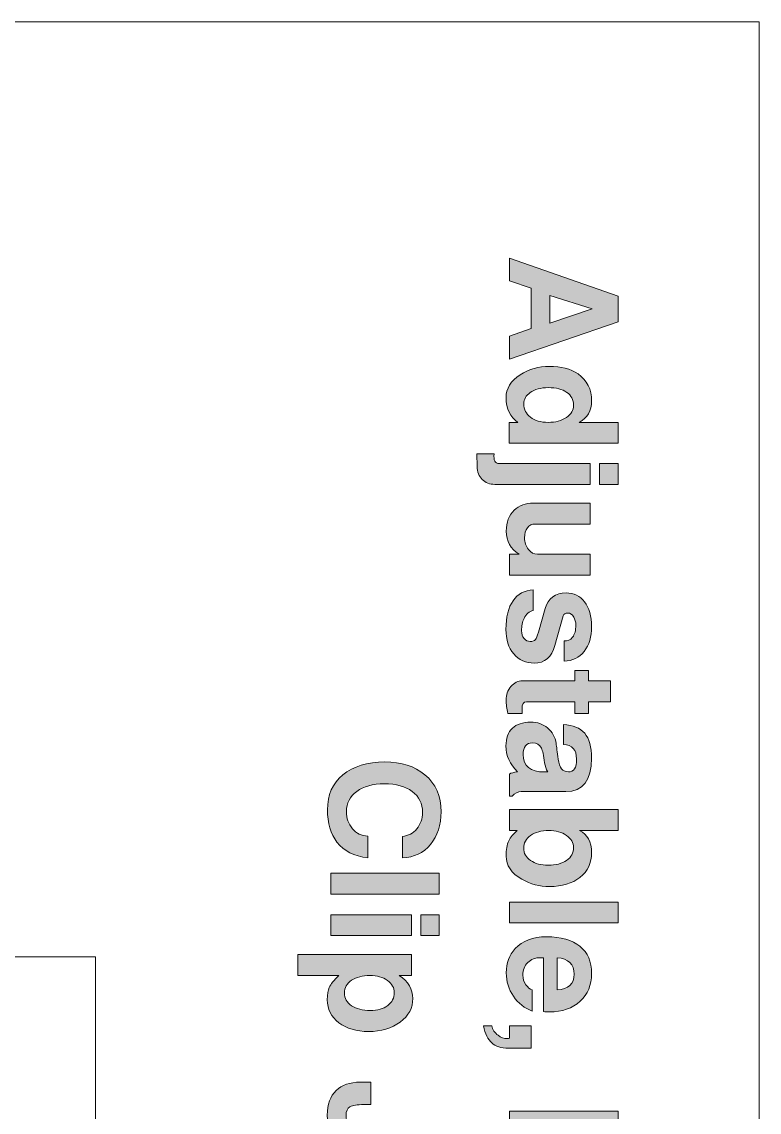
# Model space of a CAD drawing. Header units: inches. Extents: x 0.89 to 5.18, y -3.56 to -0.56.
# Drawn here: x 1.925 to 2.956, y -2.079 to -0.555 of the extents above; entities that cross this region are included whole.
import ezdxf

# ---------------------------------------------------------------- set-up
doc = ezdxf.new("R2010")
doc.units = ezdxf.units.IN
doc.header["$MEASUREMENT"] = 0
doc.layers.add('Layer 1', color=7, linetype='Continuous')

# ---------------------------------------------------------------- blocks, each defined once
blk = doc.blocks.new('block 16')
at = {"layer": 'Layer 1', "true_color": 0xed1f24}
h = blk.add_hatch(color=240, dxfattribs=at)
h.dxf.hatch_style = 2
h.paths.add_polyline_path([(2.6072, -1.0267), (2.6072, -0.9948), (2.6376, -0.9841), (2.6376, -0.9278), (2.6072, -0.9174), (2.6072, -0.8857), (2.759, -0.9386), (2.759, -0.9746)])
h.paths.add_polyline_path([(2.6636, -0.9767), (2.7227, -0.9567), (2.6636, -0.938)])
h = blk.add_hatch(color=240, dxfattribs=at)
h.dxf.hatch_style = 2
edge = h.paths.add_edge_path()
edge.add_spline(control_points=[(2.6065, -1.1444), (2.6065, -1.1444), (2.6065, -1.1152), (2.6065, -1.1152), (2.6065, -1.1152), (2.6188, -1.1152), (2.6188, -1.1152), (2.6079, -1.108), (2.6024, -1.0965), (2.6024, -1.0807), (2.6024, -1.0679), (2.609, -1.0572), (2.6222, -1.0486), (2.6343, -1.0408), (2.6479, -1.0369), (2.663, -1.0369), (2.6791, -1.0369), (2.6924, -1.0405), (2.703, -1.0475), (2.7156, -1.0562), (2.722, -1.0688), (2.722, -1.0855), (2.722, -1.0992), (2.7161, -1.1091), (2.7045, -1.1152), (2.7045, -1.1152), (2.759, -1.1152), (2.759, -1.1152), (2.759, -1.1152), (2.759, -1.1444), (2.759, -1.1444), (2.759, -1.1444), (2.6065, -1.1444), (2.6065, -1.1444)], knot_values=[0, 0, 0, 0, 1, 1, 1, 2, 2, 2, 3, 3, 3, 4, 4, 4, 5, 5, 5, 6, 6, 6, 7, 7, 7, 8, 8, 8, 9, 9, 9, 10, 10, 10, 11, 11, 11, 11], degree=3, periodic=1)
edge = h.paths.add_edge_path()
edge.add_spline(control_points=[(2.6612, -1.1152), (2.6716, -1.1152), (2.6801, -1.113), (2.6868, -1.1084), (2.6934, -1.1038), (2.6968, -1.0981), (2.6968, -1.0912), (2.6968, -1.0837), (2.6936, -1.0778), (2.6872, -1.0733), (2.6808, -1.0689), (2.6723, -1.0667), (2.6616, -1.0667), (2.6508, -1.0667), (2.6423, -1.069), (2.6361, -1.0736), (2.6301, -1.0777), (2.6272, -1.083), (2.6272, -1.0895), (2.6272, -1.0971), (2.6303, -1.1033), (2.6366, -1.1081), (2.6429, -1.1129), (2.6511, -1.1152), (2.6612, -1.1152)], knot_values=[0, 0, 0, 0, 1, 1, 1, 2, 2, 2, 3, 3, 3, 4, 4, 4, 5, 5, 5, 6, 6, 6, 7, 7, 7, 8, 8, 8, 8], degree=3, periodic=1)
h = blk.add_hatch(color=240, dxfattribs=at)
h.dxf.hatch_style = 2
edge = h.paths.add_edge_path()
edge.add_spline(control_points=[(2.5867, -1.2019), (2.5794, -1.2019), (2.5735, -1.1996), (2.5689, -1.195), (2.5644, -1.1905), (2.5621, -1.1843), (2.562, -1.1767), (2.562, -1.1767), (2.5613, -1.159), (2.5613, -1.159), (2.5613, -1.159), (2.5855, -1.159), (2.5855, -1.159), (2.5847, -1.1682), (2.5871, -1.1727), (2.5928, -1.1727), (2.5928, -1.1727), (2.7201, -1.1727), (2.7201, -1.1727), (2.7201, -1.1727), (2.7201, -1.2019), (2.7201, -1.2019), (2.7201, -1.2019), (2.5867, -1.2019), (2.5867, -1.2019)], knot_values=[0, 0, 0, 0, 1, 1, 1, 2, 2, 2, 3, 3, 3, 4, 4, 4, 5, 5, 5, 6, 6, 6, 7, 7, 7, 8, 8, 8, 8], degree=3, periodic=1)
h.paths.add_polyline_path([(2.733, -1.2019), (2.733, -1.1727), (2.759, -1.1727), (2.759, -1.2019)])
h = blk.add_hatch(color=240, dxfattribs=at)
h.dxf.hatch_style = 2
edge = h.paths.add_edge_path()
edge.add_spline(control_points=[(2.6072, -1.3288), (2.6072, -1.3288), (2.6072, -1.2996), (2.6072, -1.2996), (2.6072, -1.2996), (2.6207, -1.2996), (2.6207, -1.2996), (2.6086, -1.292), (2.6026, -1.2811), (2.6026, -1.2671), (2.6026, -1.2546), (2.6063, -1.2449), (2.6138, -1.238), (2.6208, -1.2314), (2.6297, -1.2282), (2.6407, -1.2282), (2.6407, -1.2282), (2.7201, -1.2282), (2.7201, -1.2282), (2.7201, -1.2282), (2.7201, -1.2573), (2.7201, -1.2573), (2.7201, -1.2573), (2.643, -1.2573), (2.643, -1.2573), (2.6384, -1.2573), (2.6348, -1.2591), (2.6322, -1.2625), (2.6295, -1.266), (2.6282, -1.2707), (2.6282, -1.2765), (2.6282, -1.2827), (2.63, -1.2882), (2.6336, -1.2928), (2.6372, -1.2973), (2.6415, -1.2996), (2.6463, -1.2996), (2.6463, -1.2996), (2.7201, -1.2996), (2.7201, -1.2996), (2.7201, -1.2996), (2.7201, -1.3288), (2.7201, -1.3288), (2.7201, -1.3288), (2.6072, -1.3288), (2.6072, -1.3288)], knot_values=[0, 0, 0, 0, 1, 1, 1, 2, 2, 2, 3, 3, 3, 4, 4, 4, 5, 5, 5, 6, 6, 6, 7, 7, 7, 8, 8, 8, 9, 9, 9, 10, 10, 10, 11, 11, 11, 12, 12, 12, 13, 13, 13, 14, 14, 14, 15, 15, 15, 15], degree=3, periodic=1)
h = blk.add_hatch(color=240, dxfattribs=at)
h.dxf.hatch_style = 2
edge = h.paths.add_edge_path()
edge.add_spline(control_points=[(2.6415, -1.4517), (2.6299, -1.4517), (2.6204, -1.4474), (2.6131, -1.4388), (2.6058, -1.4302), (2.6022, -1.4188), (2.6022, -1.4046), (2.6022, -1.3873), (2.6055, -1.3739), (2.6121, -1.3645), (2.6187, -1.3551), (2.6281, -1.3501), (2.6403, -1.3494), (2.6403, -1.3494), (2.6403, -1.3782), (2.6403, -1.3782), (2.6346, -1.3793), (2.6304, -1.383), (2.6276, -1.3892), (2.6252, -1.3941), (2.624, -1.3998), (2.624, -1.4065), (2.624, -1.4108), (2.6252, -1.4144), (2.6276, -1.4172), (2.63, -1.4201), (2.6329, -1.4215), (2.6362, -1.4215), (2.6396, -1.4215), (2.642, -1.4205), (2.6436, -1.4186), (2.6447, -1.4171), (2.646, -1.4137), (2.6475, -1.4084), (2.6475, -1.4084), (2.657, -1.3755), (2.657, -1.3755), (2.6613, -1.3609), (2.6711, -1.3536), (2.6864, -1.3536), (2.6971, -1.3536), (2.7057, -1.3577), (2.7122, -1.3661), (2.7187, -1.3744), (2.722, -1.3859), (2.722, -1.4007), (2.722, -1.415), (2.7185, -1.4265), (2.7115, -1.4354), (2.7046, -1.4442), (2.6953, -1.4486), (2.6836, -1.4488), (2.6836, -1.4488), (2.6836, -1.4207), (2.6836, -1.4207), (2.6885, -1.4211), (2.6924, -1.4194), (2.6954, -1.4156), (2.6984, -1.4117), (2.6999, -1.406), (2.6999, -1.3984), (2.6999, -1.3942), (2.6989, -1.3905), (2.697, -1.3873), (2.6949, -1.3836), (2.6922, -1.3817), (2.6888, -1.3817), (2.6851, -1.3817), (2.6829, -1.383), (2.6822, -1.3855), (2.6822, -1.3855), (2.6707, -1.4271), (2.6707, -1.4271), (2.6663, -1.4435), (2.6565, -1.4517), (2.6415, -1.4517)], knot_values=[0, 0, 0, 0, 1, 1, 1, 2, 2, 2, 3, 3, 3, 4, 4, 4, 5, 5, 5, 6, 6, 6, 7, 7, 7, 8, 8, 8, 9, 9, 9, 10, 10, 10, 11, 11, 11, 12, 12, 12, 13, 13, 13, 14, 14, 14, 15, 15, 15, 16, 16, 16, 17, 17, 17, 18, 18, 18, 19, 19, 19, 20, 20, 20, 21, 21, 21, 22, 22, 22, 23, 23, 23, 24, 24, 24, 25, 25, 25, 25], degree=3, periodic=1)
h = blk.add_hatch(color=240, dxfattribs=at)
h.dxf.hatch_style = 2
edge = h.paths.add_edge_path()
edge.add_spline(control_points=[(2.6049, -1.5219), (2.6032, -1.5151), (2.6024, -1.5089), (2.6024, -1.5034), (2.6024, -1.496), (2.6046, -1.4897), (2.6091, -1.4844), (2.6137, -1.4791), (2.619, -1.4765), (2.6253, -1.4765), (2.6253, -1.4765), (2.6984, -1.4765), (2.6984, -1.4765), (2.6984, -1.4765), (2.6984, -1.4621), (2.6984, -1.4621), (2.6984, -1.4621), (2.7178, -1.4621), (2.7178, -1.4621), (2.7178, -1.4621), (2.7178, -1.4765), (2.7178, -1.4765), (2.7178, -1.4765), (2.7484, -1.4765), (2.7484, -1.4765), (2.7484, -1.4765), (2.7484, -1.5057), (2.7484, -1.5057), (2.7484, -1.5057), (2.7178, -1.5057), (2.7178, -1.5057), (2.7178, -1.5057), (2.7178, -1.5219), (2.7178, -1.5219), (2.7178, -1.5219), (2.6984, -1.5219), (2.6984, -1.5219), (2.6984, -1.5219), (2.6984, -1.5057), (2.6984, -1.5057), (2.6984, -1.5057), (2.6311, -1.5057), (2.6311, -1.5057), (2.6268, -1.5057), (2.6247, -1.5089), (2.6247, -1.5155), (2.6248, -1.517), (2.6249, -1.5191), (2.6251, -1.5219), (2.6251, -1.5219), (2.6049, -1.5219), (2.6049, -1.5219)], knot_values=[0, 0, 0, 0, 1, 1, 1, 2, 2, 2, 3, 3, 3, 4, 4, 4, 5, 5, 5, 6, 6, 6, 7, 7, 7, 8, 8, 8, 9, 9, 9, 10, 10, 10, 11, 11, 11, 12, 12, 12, 13, 13, 13, 14, 14, 14, 15, 15, 15, 16, 16, 16, 17, 17, 17, 17], degree=3, periodic=1)
h = blk.add_hatch(color=240, dxfattribs=at)
h.dxf.hatch_style = 2
edge = h.paths.add_edge_path()
edge.add_spline(control_points=[(2.6072, -1.6377), (2.6072, -1.6377), (2.6072, -1.6067), (2.6072, -1.6067), (2.6094, -1.6053), (2.6131, -1.6043), (2.6182, -1.6036), (2.6075, -1.5929), (2.6022, -1.5809), (2.6022, -1.5675), (2.6022, -1.5567), (2.6052, -1.5484), (2.6112, -1.5428), (2.6173, -1.5371), (2.6258, -1.5342), (2.637, -1.5342), (2.6461, -1.5342), (2.654, -1.5369), (2.6605, -1.5423), (2.667, -1.5477), (2.671, -1.555), (2.6724, -1.5642), (2.6729, -1.5685), (2.6739, -1.5758), (2.6753, -1.5861), (2.6763, -1.5922), (2.6778, -1.5966), (2.6798, -1.5993), (2.6818, -1.602), (2.685, -1.6035), (2.6895, -1.6038), (2.6971, -1.6042), (2.7009, -1.5982), (2.7009, -1.5857), (2.7009, -1.5726), (2.6948, -1.5659), (2.6826, -1.5655), (2.6826, -1.5655), (2.6826, -1.5377), (2.6826, -1.5377), (2.6959, -1.5383), (2.7058, -1.5423), (2.7123, -1.5497), (2.7187, -1.5572), (2.722, -1.5688), (2.722, -1.5846), (2.722, -1.6157), (2.7099, -1.6313), (2.6859, -1.6313), (2.6859, -1.6313), (2.6236, -1.6313), (2.6236, -1.6313), (2.6188, -1.6313), (2.6145, -1.6334), (2.6109, -1.6377), (2.6109, -1.6377), (2.6072, -1.6377), (2.6072, -1.6377)], knot_values=[0, 0, 0, 0, 1, 1, 1, 2, 2, 2, 3, 3, 3, 4, 4, 4, 5, 5, 5, 6, 6, 6, 7, 7, 7, 8, 8, 8, 9, 9, 9, 10, 10, 10, 11, 11, 11, 12, 12, 12, 13, 13, 13, 14, 14, 14, 15, 15, 15, 16, 16, 16, 17, 17, 17, 18, 18, 18, 19, 19, 19, 19], degree=3, periodic=1)
edge = h.paths.add_edge_path()
edge.add_spline(control_points=[(2.6563, -1.6038), (2.6563, -1.6038), (2.6607, -1.6038), (2.6607, -1.6038), (2.6583, -1.5996), (2.6569, -1.5953), (2.6563, -1.591), (2.6551, -1.5808), (2.6536, -1.574), (2.6517, -1.5705), (2.6494, -1.5656), (2.6452, -1.5632), (2.6392, -1.5632), (2.6306, -1.5632), (2.6263, -1.5685), (2.6263, -1.5793), (2.6263, -1.5956), (2.6363, -1.6038), (2.6563, -1.6038)], knot_values=[0, 0, 0, 0, 1, 1, 1, 2, 2, 2, 3, 3, 3, 4, 4, 4, 5, 5, 5, 6, 6, 6, 6], degree=3, periodic=1)
h = blk.add_hatch(color=240, dxfattribs=at)
h.dxf.hatch_style = 2
edge = h.paths.add_edge_path()
edge.add_spline(control_points=[(2.409, -1.7237), (2.39, -1.7217), (2.3756, -1.7145), (2.3659, -1.702), (2.357, -1.6905), (2.3526, -1.6754), (2.3526, -1.6566), (2.3526, -1.6361), (2.3598, -1.6198), (2.3742, -1.6079), (2.3887, -1.5959), (2.4083, -1.5899), (2.433, -1.5899), (2.4559, -1.5899), (2.4745, -1.5958), (2.4888, -1.6077), (2.504, -1.6202), (2.5115, -1.6374), (2.5115, -1.6595), (2.5115, -1.678), (2.5066, -1.6932), (2.4966, -1.7052), (2.4867, -1.7171), (2.4737, -1.7233), (2.4576, -1.7237), (2.4576, -1.7237), (2.4576, -1.6939), (2.4576, -1.6939), (2.4656, -1.6931), (2.4723, -1.6895), (2.4776, -1.6832), (2.4829, -1.6769), (2.4855, -1.6692), (2.4855, -1.6604), (2.4855, -1.648), (2.4807, -1.6382), (2.4711, -1.6311), (2.4615, -1.6239), (2.4486, -1.6204), (2.4322, -1.6204), (2.4159, -1.6204), (2.403, -1.6239), (2.3935, -1.631), (2.384, -1.6381), (2.3792, -1.6475), (2.3792, -1.6593), (2.3792, -1.6686), (2.382, -1.6765), (2.3875, -1.6831), (2.393, -1.6896), (2.4001, -1.6931), (2.409, -1.6935), (2.409, -1.6935), (2.409, -1.7237), (2.409, -1.7237)], knot_values=[0, 0, 0, 0, 1, 1, 1, 2, 2, 2, 3, 3, 3, 4, 4, 4, 5, 5, 5, 6, 6, 6, 7, 7, 7, 8, 8, 8, 9, 9, 9, 10, 10, 10, 11, 11, 11, 12, 12, 12, 13, 13, 13, 14, 14, 14, 15, 15, 15, 16, 16, 16, 17, 17, 17, 18, 18, 18, 18], degree=3, periodic=1)
h = blk.add_hatch(color=240, dxfattribs=at)
h.dxf.hatch_style = 2
edge = h.paths.add_edge_path()
edge.add_spline(control_points=[(2.663, -1.764), (2.6494, -1.764), (2.6365, -1.7606), (2.6245, -1.7538), (2.6097, -1.7455), (2.6024, -1.7346), (2.6024, -1.7213), (2.6024, -1.7127), (2.6036, -1.7056), (2.6061, -1.7), (2.6085, -1.6952), (2.6124, -1.6904), (2.618, -1.6857), (2.618, -1.6857), (2.6072, -1.6857), (2.6072, -1.6857), (2.6072, -1.6857), (2.6072, -1.6565), (2.6072, -1.6565), (2.6072, -1.6565), (2.759, -1.6565), (2.759, -1.6565), (2.759, -1.6565), (2.759, -1.6857), (2.759, -1.6857), (2.759, -1.6857), (2.7051, -1.6857), (2.7051, -1.6857), (2.7163, -1.6911), (2.722, -1.7014), (2.722, -1.7165), (2.722, -1.7311), (2.7165, -1.7426), (2.7057, -1.7512), (2.6949, -1.7597), (2.6806, -1.764), (2.663, -1.764)], knot_values=[0, 0, 0, 0, 1, 1, 1, 2, 2, 2, 3, 3, 3, 4, 4, 4, 5, 5, 5, 6, 6, 6, 7, 7, 7, 8, 8, 8, 9, 9, 9, 10, 10, 10, 11, 11, 11, 12, 12, 12, 12], degree=3, periodic=1)
edge = h.paths.add_edge_path()
edge.add_spline(control_points=[(2.6613, -1.7342), (2.672, -1.7342), (2.6806, -1.7319), (2.6871, -1.7274), (2.6935, -1.7228), (2.6968, -1.7168), (2.6968, -1.7093), (2.6968, -1.7028), (2.6934, -1.6972), (2.6868, -1.6926), (2.6803, -1.688), (2.672, -1.6857), (2.662, -1.6857), (2.6517, -1.6857), (2.6433, -1.6879), (2.6367, -1.6925), (2.6302, -1.6971), (2.627, -1.703), (2.627, -1.7103), (2.627, -1.7174), (2.6302, -1.7231), (2.6366, -1.7276), (2.6431, -1.732), (2.6513, -1.7342), (2.6613, -1.7342)], knot_values=[0, 0, 0, 0, 1, 1, 1, 2, 2, 2, 3, 3, 3, 4, 4, 4, 5, 5, 5, 6, 6, 6, 7, 7, 7, 8, 8, 8, 8], degree=3, periodic=1)
h = blk.add_hatch(color=240, dxfattribs=at)
h.dxf.hatch_style = 2
h.paths.add_polyline_path([(2.3572, -1.7745), (2.3572, -1.7454), (2.509, -1.7454), (2.509, -1.7745)])
h = blk.add_hatch(color=240, dxfattribs=at)
h.dxf.hatch_style = 2
h.paths.add_polyline_path([(2.6072, -1.8148), (2.6072, -1.7857), (2.759, -1.7857), (2.759, -1.8148)])
h = blk.add_hatch(color=240, dxfattribs=at)
h.dxf.hatch_style = 2
h.paths.add_polyline_path([(2.3572, -1.8324), (2.3572, -1.8033), (2.4701, -1.8033), (2.4701, -1.8324)])
h.paths.add_polyline_path([(2.483, -1.8324), (2.483, -1.8033), (2.509, -1.8033), (2.509, -1.8324)])
h = blk.add_hatch(color=240, dxfattribs=at)
h.dxf.hatch_style = 2
edge = h.paths.add_edge_path()
edge.add_spline(control_points=[(2.6634, -1.9392), (2.6601, -1.9392), (2.6571, -1.939), (2.6545, -1.9386), (2.6545, -1.9386), (2.6545, -1.8638), (2.6545, -1.8638), (2.6536, -1.8635), (2.6523, -1.8634), (2.6505, -1.8634), (2.6431, -1.8634), (2.6372, -1.8656), (2.6327, -1.8702), (2.6282, -1.8747), (2.6259, -1.8806), (2.6259, -1.8879), (2.6259, -1.8928), (2.6273, -1.8972), (2.6301, -1.9014), (2.6327, -1.9051), (2.6357, -1.9074), (2.639, -1.9084), (2.639, -1.9084), (2.639, -1.938), (2.639, -1.938), (2.6281, -1.9341), (2.6192, -1.9272), (2.6126, -1.9174), (2.6059, -1.9076), (2.6026, -1.8967), (2.6026, -1.8846), (2.6026, -1.8711), (2.6068, -1.8598), (2.6153, -1.8507), (2.6254, -1.8397), (2.6399, -1.8342), (2.6588, -1.8342), (2.6791, -1.8342), (2.6947, -1.8386), (2.7056, -1.8474), (2.7165, -1.8563), (2.722, -1.8689), (2.722, -1.8855), (2.722, -1.9016), (2.7166, -1.9146), (2.7058, -1.9244), (2.695, -1.9343), (2.6809, -1.9392), (2.6634, -1.9392)], knot_values=[0, 0, 0, 0, 1, 1, 1, 2, 2, 2, 3, 3, 3, 4, 4, 4, 5, 5, 5, 6, 6, 6, 7, 7, 7, 8, 8, 8, 9, 9, 9, 10, 10, 10, 11, 11, 11, 12, 12, 12, 13, 13, 13, 14, 14, 14, 15, 15, 15, 16, 16, 16, 16], degree=3, periodic=1)
edge = h.paths.add_edge_path()
edge.add_spline(control_points=[(2.674, -1.9084), (2.6897, -1.9075), (2.6976, -1.9002), (2.6976, -1.8865), (2.6976, -1.8726), (2.6897, -1.8649), (2.674, -1.8634), (2.674, -1.8634), (2.674, -1.9084), (2.674, -1.9084)], knot_values=[0, 0, 0, 0, 1, 1, 1, 2, 2, 2, 3, 3, 3, 3], degree=3, periodic=1)
h = blk.add_hatch(color=240, dxfattribs=at)
h.dxf.hatch_style = 2
edge = h.paths.add_edge_path()
edge.add_spline(control_points=[(2.4099, -1.9666), (2.3932, -1.9666), (2.3795, -1.9625), (2.3686, -1.9543), (2.3578, -1.9461), (2.3524, -1.9354), (2.3524, -1.9222), (2.3524, -1.9147), (2.3533, -1.909), (2.3551, -1.9049), (2.3572, -1.9002), (2.3616, -1.8947), (2.3684, -1.8883), (2.3684, -1.8883), (2.3113, -1.8883), (2.3113, -1.8883), (2.3113, -1.8883), (2.3113, -1.8591), (2.3113, -1.8591), (2.3113, -1.8591), (2.4701, -1.8591), (2.4701, -1.8591), (2.4701, -1.8591), (2.4701, -1.8883), (2.4701, -1.8883), (2.4701, -1.8883), (2.453, -1.8883), (2.453, -1.8883), (2.4656, -1.8967), (2.472, -1.9074), (2.472, -1.9204), (2.472, -1.9336), (2.4661, -1.9446), (2.4543, -1.9534), (2.4424, -1.9622), (2.4276, -1.9666), (2.4099, -1.9666)], knot_values=[0, 0, 0, 0, 1, 1, 1, 2, 2, 2, 3, 3, 3, 4, 4, 4, 5, 5, 5, 6, 6, 6, 7, 7, 7, 8, 8, 8, 9, 9, 9, 10, 10, 10, 11, 11, 11, 12, 12, 12, 12], degree=3, periodic=1)
edge = h.paths.add_edge_path()
edge.add_spline(control_points=[(2.4124, -1.9372), (2.4225, -1.9372), (2.4307, -1.9349), (2.4368, -1.9304), (2.443, -1.9258), (2.4461, -1.9197), (2.4461, -1.9122), (2.4461, -1.9056), (2.4429, -1.8999), (2.4364, -1.8953), (2.43, -1.8906), (2.4219, -1.8883), (2.4122, -1.8883), (2.4015, -1.8883), (2.3929, -1.8905), (2.3863, -1.895), (2.3798, -1.8996), (2.3765, -1.9055), (2.3765, -1.9129), (2.3765, -1.9201), (2.3798, -1.926), (2.3863, -1.9305), (2.3929, -1.935), (2.4015, -1.9372), (2.4124, -1.9372)], knot_values=[0, 0, 0, 0, 1, 1, 1, 2, 2, 2, 3, 3, 3, 4, 4, 4, 5, 5, 5, 6, 6, 6, 7, 7, 7, 8, 8, 8, 8], degree=3, periodic=1)
h = blk.add_hatch(color=240, dxfattribs=at)
h.dxf.hatch_style = 2
edge = h.paths.add_edge_path()
edge.add_spline(control_points=[(2.6055, -1.9898), (2.5955, -1.9898), (2.5878, -1.9874), (2.5824, -1.9826), (2.577, -1.9779), (2.5731, -1.9698), (2.5707, -1.9586), (2.5707, -1.9586), (2.5824, -1.9586), (2.5824, -1.9586), (2.5835, -1.964), (2.5864, -1.9684), (2.5911, -1.9719), (2.5952, -1.975), (2.5994, -1.9765), (2.6038, -1.9765), (2.6051, -1.9765), (2.6062, -1.9764), (2.6072, -1.9761), (2.6072, -1.9761), (2.6072, -1.9586), (2.6072, -1.9586), (2.6072, -1.9586), (2.6376, -1.9586), (2.6376, -1.9586), (2.6376, -1.9586), (2.6376, -1.9898), (2.6376, -1.9898), (2.6376, -1.9898), (2.6055, -1.9898), (2.6055, -1.9898)], knot_values=[0, 0, 0, 0, 1, 1, 1, 2, 2, 2, 3, 3, 3, 4, 4, 4, 5, 5, 5, 6, 6, 6, 7, 7, 7, 8, 8, 8, 9, 9, 9, 10, 10, 10, 10], degree=3, periodic=1)
h = blk.add_hatch(color=240, dxfattribs=at)
h.dxf.hatch_style = 2
edge = h.paths.add_edge_path()
edge.add_spline(control_points=[(2.3922, -2.1337), (2.382, -2.1337), (2.3733, -2.1299), (2.3659, -2.1224), (2.3569, -2.1133), (2.3524, -2.1002), (2.3524, -2.0833), (2.3524, -2.0684), (2.3565, -2.0571), (2.3647, -2.0492), (2.3729, -2.0414), (2.3841, -2.0374), (2.3984, -2.0374), (2.3984, -2.0374), (2.4132, -2.0374), (2.4132, -2.0374), (2.4132, -2.0374), (2.4132, -2.0687), (2.4132, -2.0687), (2.4132, -2.0687), (2.4034, -2.0687), (2.4034, -2.0687), (2.3942, -2.0687), (2.3878, -2.0698), (2.3841, -2.0719), (2.3805, -2.0741), (2.3786, -2.078), (2.3786, -2.0837), (2.3786, -2.0895), (2.3801, -2.0941), (2.3832, -2.0974), (2.3863, -2.1008), (2.3905, -2.1024), (2.3959, -2.1024), (2.3959, -2.1024), (2.509, -2.1024), (2.509, -2.1024), (2.509, -2.1024), (2.509, -2.1337), (2.509, -2.1337), (2.509, -2.1337), (2.3922, -2.1337), (2.3922, -2.1337)], knot_values=[0, 0, 0, 0, 1, 1, 1, 2, 2, 2, 3, 3, 3, 4, 4, 4, 5, 5, 5, 6, 6, 6, 7, 7, 7, 8, 8, 8, 9, 9, 9, 10, 10, 10, 11, 11, 11, 12, 12, 12, 13, 13, 13, 14, 14, 14, 14], degree=3, periodic=1)
h = blk.add_hatch(color=240, dxfattribs=at)
h.dxf.hatch_style = 2
edge = h.paths.add_edge_path()
edge.add_spline(control_points=[(2.6072, -2.2021), (2.6072, -2.2021), (2.6072, -2.1684), (2.6072, -2.1684), (2.6144, -2.1656), (2.6202, -2.1642), (2.6247, -2.1642), (2.6247, -2.1642), (2.6476, -2.1642), (2.6476, -2.1642), (2.6537, -2.1642), (2.6581, -2.1633), (2.6609, -2.1615), (2.6651, -2.1589), (2.6672, -2.1537), (2.6672, -2.1461), (2.6672, -2.1461), (2.6672, -2.109), (2.6672, -2.109), (2.6672, -2.109), (2.6072, -2.109), (2.6072, -2.109), (2.6072, -2.109), (2.6072, -2.0778), (2.6072, -2.0778), (2.6072, -2.0778), (2.759, -2.0778), (2.759, -2.0778), (2.759, -2.0778), (2.759, -2.1632), (2.759, -2.1632), (2.759, -2.1726), (2.7558, -2.1808), (2.7495, -2.1878), (2.7418, -2.1962), (2.731, -2.2005), (2.717, -2.2005), (2.7007, -2.2005), (2.6885, -2.193), (2.6803, -2.1782), (2.6745, -2.189), (2.6679, -2.1946), (2.6607, -2.1948), (2.6607, -2.1948), (2.6236, -2.1965), (2.6236, -2.1965), (2.619, -2.1966), (2.6155, -2.1985), (2.613, -2.2021), (2.613, -2.2021), (2.6072, -2.2021), (2.6072, -2.2021)], knot_values=[0, 0, 0, 0, 1, 1, 1, 2, 2, 2, 3, 3, 3, 4, 4, 4, 5, 5, 5, 6, 6, 6, 7, 7, 7, 8, 8, 8, 9, 9, 9, 10, 10, 10, 11, 11, 11, 12, 12, 12, 13, 13, 13, 14, 14, 14, 15, 15, 15, 16, 16, 16, 17, 17, 17, 17], degree=3, periodic=1)
edge = h.paths.add_edge_path()
edge.add_spline(control_points=[(2.7151, -2.1707), (2.727, -2.1707), (2.733, -2.1647), (2.733, -2.1528), (2.733, -2.1528), (2.733, -2.109), (2.733, -2.109), (2.733, -2.109), (2.6932, -2.109), (2.6932, -2.109), (2.6932, -2.109), (2.6932, -2.1521), (2.6932, -2.1521), (2.6932, -2.1568), (2.6955, -2.1611), (2.7001, -2.1649), (2.7047, -2.1688), (2.7097, -2.1707), (2.7151, -2.1707)], knot_values=[0, 0, 0, 0, 1, 1, 1, 2, 2, 2, 3, 3, 3, 4, 4, 4, 5, 5, 5, 6, 6, 6, 6], degree=3, periodic=1)
at = {"layer": 'Layer 1', "lineweight": 0}
for points in [[(2.6072, -1.0267), (2.6072, -0.9948), (2.6376, -0.9841), (2.6376, -0.9278), (2.6072, -0.9174), (2.6072, -0.8857), (2.759, -0.9386), (2.759, -0.9746), (2.6072, -1.0267)], [(2.6636, -0.9767), (2.7227, -0.9567), (2.6636, -0.938), (2.6636, -0.9767)], [(2.733, -1.2019), (2.733, -1.1727), (2.759, -1.1727), (2.759, -1.2019), (2.733, -1.2019)], [(2.3572, -1.7745), (2.3572, -1.7454), (2.509, -1.7454), (2.509, -1.7745), (2.3572, -1.7745)], [(2.6072, -1.8148), (2.6072, -1.7857), (2.759, -1.7857), (2.759, -1.8148), (2.6072, -1.8148)], [(2.3572, -1.8324), (2.3572, -1.8033), (2.4701, -1.8033), (2.4701, -1.8324), (2.3572, -1.8324)], [(2.483, -1.8324), (2.483, -1.8033), (2.509, -1.8033), (2.509, -1.8324), (2.483, -1.8324)]]:
    blk.add_lwpolyline(points, dxfattribs=at)
for points, knots in [([(2.6065, -1.1444), (2.6065, -1.1444), (2.6065, -1.1152), (2.6065, -1.1152), (2.6065, -1.1152), (2.6188, -1.1152), (2.6188, -1.1152), (2.6079, -1.108), (2.6024, -1.0965), (2.6024, -1.0807), (2.6024, -1.0679), (2.609, -1.0572), (2.6222, -1.0486), (2.6343, -1.0408), (2.6479, -1.0369), (2.663, -1.0369), (2.6791, -1.0369), (2.6924, -1.0405), (2.703, -1.0475), (2.7156, -1.0562), (2.722, -1.0688), (2.722, -1.0855), (2.722, -1.0992), (2.7161, -1.1091), (2.7045, -1.1152), (2.7045, -1.1152), (2.759, -1.1152), (2.759, -1.1152), (2.759, -1.1152), (2.759, -1.1444), (2.759, -1.1444), (2.759, -1.1444), (2.6065, -1.1444), (2.6065, -1.1444)], [0, 0, 0, 0, 1, 1, 1, 2, 2, 2, 3, 3, 3, 4, 4, 4, 5, 5, 5, 6, 6, 6, 7, 7, 7, 8, 8, 8, 9, 9, 9, 10, 10, 10, 11, 11, 11, 11]), ([(2.6612, -1.1152), (2.6716, -1.1152), (2.6801, -1.113), (2.6868, -1.1084), (2.6934, -1.1038), (2.6968, -1.0981), (2.6968, -1.0912), (2.6968, -1.0837), (2.6936, -1.0778), (2.6872, -1.0733), (2.6808, -1.0689), (2.6723, -1.0667), (2.6616, -1.0667), (2.6508, -1.0667), (2.6423, -1.069), (2.6361, -1.0736), (2.6301, -1.0777), (2.6272, -1.083), (2.6272, -1.0895), (2.6272, -1.0971), (2.6303, -1.1033), (2.6366, -1.1081), (2.6429, -1.1129), (2.6511, -1.1152), (2.6612, -1.1152)], [0, 0, 0, 0, 1, 1, 1, 2, 2, 2, 3, 3, 3, 4, 4, 4, 5, 5, 5, 6, 6, 6, 7, 7, 7, 8, 8, 8, 8]), ([(2.5867, -1.2019), (2.5794, -1.2019), (2.5735, -1.1996), (2.5689, -1.195), (2.5644, -1.1905), (2.5621, -1.1843), (2.562, -1.1767), (2.562, -1.1767), (2.5613, -1.159), (2.5613, -1.159), (2.5613, -1.159), (2.5855, -1.159), (2.5855, -1.159), (2.5847, -1.1682), (2.5871, -1.1727), (2.5928, -1.1727), (2.5928, -1.1727), (2.7201, -1.1727), (2.7201, -1.1727), (2.7201, -1.1727), (2.7201, -1.2019), (2.7201, -1.2019), (2.7201, -1.2019), (2.5867, -1.2019), (2.5867, -1.2019)], [0, 0, 0, 0, 1, 1, 1, 2, 2, 2, 3, 3, 3, 4, 4, 4, 5, 5, 5, 6, 6, 6, 7, 7, 7, 8, 8, 8, 8]), ([(2.6072, -1.3288), (2.6072, -1.3288), (2.6072, -1.2996), (2.6072, -1.2996), (2.6072, -1.2996), (2.6207, -1.2996), (2.6207, -1.2996), (2.6086, -1.292), (2.6026, -1.2811), (2.6026, -1.2671), (2.6026, -1.2546), (2.6063, -1.2449), (2.6138, -1.238), (2.6208, -1.2314), (2.6297, -1.2282), (2.6407, -1.2282), (2.6407, -1.2282), (2.7201, -1.2282), (2.7201, -1.2282), (2.7201, -1.2282), (2.7201, -1.2573), (2.7201, -1.2573), (2.7201, -1.2573), (2.643, -1.2573), (2.643, -1.2573), (2.6384, -1.2573), (2.6348, -1.2591), (2.6322, -1.2625), (2.6295, -1.266), (2.6282, -1.2707), (2.6282, -1.2765), (2.6282, -1.2827), (2.63, -1.2882), (2.6336, -1.2928), (2.6372, -1.2973), (2.6415, -1.2996), (2.6463, -1.2996), (2.6463, -1.2996), (2.7201, -1.2996), (2.7201, -1.2996), (2.7201, -1.2996), (2.7201, -1.3288), (2.7201, -1.3288), (2.7201, -1.3288), (2.6072, -1.3288), (2.6072, -1.3288)], [0, 0, 0, 0, 1, 1, 1, 2, 2, 2, 3, 3, 3, 4, 4, 4, 5, 5, 5, 6, 6, 6, 7, 7, 7, 8, 8, 8, 9, 9, 9, 10, 10, 10, 11, 11, 11, 12, 12, 12, 13, 13, 13, 14, 14, 14, 15, 15, 15, 15]), ([(2.6415, -1.4517), (2.6299, -1.4517), (2.6204, -1.4474), (2.6131, -1.4388), (2.6058, -1.4302), (2.6022, -1.4188), (2.6022, -1.4046), (2.6022, -1.3873), (2.6055, -1.3739), (2.6121, -1.3645), (2.6187, -1.3551), (2.6281, -1.3501), (2.6403, -1.3494), (2.6403, -1.3494), (2.6403, -1.3782), (2.6403, -1.3782), (2.6346, -1.3793), (2.6304, -1.383), (2.6276, -1.3892), (2.6252, -1.3941), (2.624, -1.3998), (2.624, -1.4065), (2.624, -1.4108), (2.6252, -1.4144), (2.6276, -1.4172), (2.63, -1.4201), (2.6329, -1.4215), (2.6362, -1.4215), (2.6396, -1.4215), (2.642, -1.4205), (2.6436, -1.4186), (2.6447, -1.4171), (2.646, -1.4137), (2.6475, -1.4084), (2.6475, -1.4084), (2.657, -1.3755), (2.657, -1.3755), (2.6613, -1.3609), (2.6711, -1.3536), (2.6864, -1.3536), (2.6971, -1.3536), (2.7057, -1.3577), (2.7122, -1.3661), (2.7187, -1.3744), (2.722, -1.3859), (2.722, -1.4007), (2.722, -1.415), (2.7185, -1.4265), (2.7115, -1.4354), (2.7046, -1.4442), (2.6953, -1.4486), (2.6836, -1.4488), (2.6836, -1.4488), (2.6836, -1.4207), (2.6836, -1.4207), (2.6885, -1.4211), (2.6924, -1.4194), (2.6954, -1.4156), (2.6984, -1.4117), (2.6999, -1.406), (2.6999, -1.3984), (2.6999, -1.3942), (2.6989, -1.3905), (2.697, -1.3873), (2.6949, -1.3836), (2.6922, -1.3817), (2.6888, -1.3817), (2.6851, -1.3817), (2.6829, -1.383), (2.6822, -1.3855), (2.6822, -1.3855), (2.6707, -1.4271), (2.6707, -1.4271), (2.6663, -1.4435), (2.6565, -1.4517), (2.6415, -1.4517)], [0, 0, 0, 0, 1, 1, 1, 2, 2, 2, 3, 3, 3, 4, 4, 4, 5, 5, 5, 6, 6, 6, 7, 7, 7, 8, 8, 8, 9, 9, 9, 10, 10, 10, 11, 11, 11, 12, 12, 12, 13, 13, 13, 14, 14, 14, 15, 15, 15, 16, 16, 16, 17, 17, 17, 18, 18, 18, 19, 19, 19, 20, 20, 20, 21, 21, 21, 22, 22, 22, 23, 23, 23, 24, 24, 24, 25, 25, 25, 25]), ([(2.6049, -1.5219), (2.6032, -1.5151), (2.6024, -1.5089), (2.6024, -1.5034), (2.6024, -1.496), (2.6046, -1.4897), (2.6091, -1.4844), (2.6137, -1.4791), (2.619, -1.4765), (2.6253, -1.4765), (2.6253, -1.4765), (2.6984, -1.4765), (2.6984, -1.4765), (2.6984, -1.4765), (2.6984, -1.4621), (2.6984, -1.4621), (2.6984, -1.4621), (2.7178, -1.4621), (2.7178, -1.4621), (2.7178, -1.4621), (2.7178, -1.4765), (2.7178, -1.4765), (2.7178, -1.4765), (2.7484, -1.4765), (2.7484, -1.4765), (2.7484, -1.4765), (2.7484, -1.5057), (2.7484, -1.5057), (2.7484, -1.5057), (2.7178, -1.5057), (2.7178, -1.5057), (2.7178, -1.5057), (2.7178, -1.5219), (2.7178, -1.5219), (2.7178, -1.5219), (2.6984, -1.5219), (2.6984, -1.5219), (2.6984, -1.5219), (2.6984, -1.5057), (2.6984, -1.5057), (2.6984, -1.5057), (2.6311, -1.5057), (2.6311, -1.5057), (2.6268, -1.5057), (2.6247, -1.5089), (2.6247, -1.5155), (2.6248, -1.517), (2.6249, -1.5191), (2.6251, -1.5219), (2.6251, -1.5219), (2.6049, -1.5219), (2.6049, -1.5219)], [0, 0, 0, 0, 1, 1, 1, 2, 2, 2, 3, 3, 3, 4, 4, 4, 5, 5, 5, 6, 6, 6, 7, 7, 7, 8, 8, 8, 9, 9, 9, 10, 10, 10, 11, 11, 11, 12, 12, 12, 13, 13, 13, 14, 14, 14, 15, 15, 15, 16, 16, 16, 17, 17, 17, 17]), ([(2.6072, -1.6377), (2.6072, -1.6377), (2.6072, -1.6067), (2.6072, -1.6067), (2.6094, -1.6053), (2.6131, -1.6043), (2.6182, -1.6036), (2.6075, -1.5929), (2.6022, -1.5809), (2.6022, -1.5675), (2.6022, -1.5567), (2.6052, -1.5484), (2.6112, -1.5428), (2.6173, -1.5371), (2.6258, -1.5342), (2.637, -1.5342), (2.6461, -1.5342), (2.654, -1.5369), (2.6605, -1.5423), (2.667, -1.5477), (2.671, -1.555), (2.6724, -1.5642), (2.6729, -1.5685), (2.6739, -1.5758), (2.6753, -1.5861), (2.6763, -1.5922), (2.6778, -1.5966), (2.6798, -1.5993), (2.6818, -1.602), (2.685, -1.6035), (2.6895, -1.6038), (2.6971, -1.6042), (2.7009, -1.5982), (2.7009, -1.5857), (2.7009, -1.5726), (2.6948, -1.5659), (2.6826, -1.5655), (2.6826, -1.5655), (2.6826, -1.5377), (2.6826, -1.5377), (2.6959, -1.5383), (2.7058, -1.5423), (2.7123, -1.5497), (2.7187, -1.5572), (2.722, -1.5688), (2.722, -1.5846), (2.722, -1.6157), (2.7099, -1.6313), (2.6859, -1.6313), (2.6859, -1.6313), (2.6236, -1.6313), (2.6236, -1.6313), (2.6188, -1.6313), (2.6145, -1.6334), (2.6109, -1.6377), (2.6109, -1.6377), (2.6072, -1.6377), (2.6072, -1.6377)], [0, 0, 0, 0, 1, 1, 1, 2, 2, 2, 3, 3, 3, 4, 4, 4, 5, 5, 5, 6, 6, 6, 7, 7, 7, 8, 8, 8, 9, 9, 9, 10, 10, 10, 11, 11, 11, 12, 12, 12, 13, 13, 13, 14, 14, 14, 15, 15, 15, 16, 16, 16, 17, 17, 17, 18, 18, 18, 19, 19, 19, 19]), ([(2.6563, -1.6038), (2.6563, -1.6038), (2.6607, -1.6038), (2.6607, -1.6038), (2.6583, -1.5996), (2.6569, -1.5953), (2.6563, -1.591), (2.6551, -1.5808), (2.6536, -1.574), (2.6517, -1.5705), (2.6494, -1.5656), (2.6452, -1.5632), (2.6392, -1.5632), (2.6306, -1.5632), (2.6263, -1.5685), (2.6263, -1.5793), (2.6263, -1.5956), (2.6363, -1.6038), (2.6563, -1.6038)], [0, 0, 0, 0, 1, 1, 1, 2, 2, 2, 3, 3, 3, 4, 4, 4, 5, 5, 5, 6, 6, 6, 6]), ([(2.409, -1.7237), (2.39, -1.7217), (2.3756, -1.7145), (2.3659, -1.702), (2.357, -1.6905), (2.3526, -1.6754), (2.3526, -1.6566), (2.3526, -1.6361), (2.3598, -1.6198), (2.3742, -1.6079), (2.3887, -1.5959), (2.4083, -1.5899), (2.433, -1.5899), (2.4559, -1.5899), (2.4745, -1.5958), (2.4888, -1.6077), (2.504, -1.6202), (2.5115, -1.6374), (2.5115, -1.6595), (2.5115, -1.678), (2.5066, -1.6932), (2.4966, -1.7052), (2.4867, -1.7171), (2.4737, -1.7233), (2.4576, -1.7237), (2.4576, -1.7237), (2.4576, -1.6939), (2.4576, -1.6939), (2.4656, -1.6931), (2.4723, -1.6895), (2.4776, -1.6832), (2.4829, -1.6769), (2.4855, -1.6692), (2.4855, -1.6604), (2.4855, -1.648), (2.4807, -1.6382), (2.4711, -1.6311), (2.4615, -1.6239), (2.4486, -1.6204), (2.4322, -1.6204), (2.4159, -1.6204), (2.403, -1.6239), (2.3935, -1.631), (2.384, -1.6381), (2.3792, -1.6475), (2.3792, -1.6593), (2.3792, -1.6686), (2.382, -1.6765), (2.3875, -1.6831), (2.393, -1.6896), (2.4001, -1.6931), (2.409, -1.6935), (2.409, -1.6935), (2.409, -1.7237), (2.409, -1.7237)], [0, 0, 0, 0, 1, 1, 1, 2, 2, 2, 3, 3, 3, 4, 4, 4, 5, 5, 5, 6, 6, 6, 7, 7, 7, 8, 8, 8, 9, 9, 9, 10, 10, 10, 11, 11, 11, 12, 12, 12, 13, 13, 13, 14, 14, 14, 15, 15, 15, 16, 16, 16, 17, 17, 17, 18, 18, 18, 18]), ([(2.663, -1.764), (2.6494, -1.764), (2.6365, -1.7606), (2.6245, -1.7538), (2.6097, -1.7455), (2.6024, -1.7346), (2.6024, -1.7213), (2.6024, -1.7127), (2.6036, -1.7056), (2.6061, -1.7), (2.6085, -1.6952), (2.6124, -1.6904), (2.618, -1.6857), (2.618, -1.6857), (2.6072, -1.6857), (2.6072, -1.6857), (2.6072, -1.6857), (2.6072, -1.6565), (2.6072, -1.6565), (2.6072, -1.6565), (2.759, -1.6565), (2.759, -1.6565), (2.759, -1.6565), (2.759, -1.6857), (2.759, -1.6857), (2.759, -1.6857), (2.7051, -1.6857), (2.7051, -1.6857), (2.7163, -1.6911), (2.722, -1.7014), (2.722, -1.7165), (2.722, -1.7311), (2.7165, -1.7426), (2.7057, -1.7512), (2.6949, -1.7597), (2.6806, -1.764), (2.663, -1.764)], [0, 0, 0, 0, 1, 1, 1, 2, 2, 2, 3, 3, 3, 4, 4, 4, 5, 5, 5, 6, 6, 6, 7, 7, 7, 8, 8, 8, 9, 9, 9, 10, 10, 10, 11, 11, 11, 12, 12, 12, 12]), ([(2.6613, -1.7342), (2.672, -1.7342), (2.6806, -1.7319), (2.6871, -1.7274), (2.6935, -1.7228), (2.6968, -1.7168), (2.6968, -1.7093), (2.6968, -1.7028), (2.6934, -1.6972), (2.6868, -1.6926), (2.6803, -1.688), (2.672, -1.6857), (2.662, -1.6857), (2.6517, -1.6857), (2.6433, -1.6879), (2.6367, -1.6925), (2.6302, -1.6971), (2.627, -1.703), (2.627, -1.7103), (2.627, -1.7174), (2.6302, -1.7231), (2.6366, -1.7276), (2.6431, -1.732), (2.6513, -1.7342), (2.6613, -1.7342)], [0, 0, 0, 0, 1, 1, 1, 2, 2, 2, 3, 3, 3, 4, 4, 4, 5, 5, 5, 6, 6, 6, 7, 7, 7, 8, 8, 8, 8]), ([(2.6634, -1.9392), (2.6601, -1.9392), (2.6571, -1.939), (2.6545, -1.9386), (2.6545, -1.9386), (2.6545, -1.8638), (2.6545, -1.8638), (2.6536, -1.8635), (2.6523, -1.8634), (2.6505, -1.8634), (2.6431, -1.8634), (2.6372, -1.8656), (2.6327, -1.8702), (2.6282, -1.8747), (2.6259, -1.8806), (2.6259, -1.8879), (2.6259, -1.8928), (2.6273, -1.8972), (2.6301, -1.9014), (2.6327, -1.9051), (2.6357, -1.9074), (2.639, -1.9084), (2.639, -1.9084), (2.639, -1.938), (2.639, -1.938), (2.6281, -1.9341), (2.6192, -1.9272), (2.6126, -1.9174), (2.6059, -1.9076), (2.6026, -1.8967), (2.6026, -1.8846), (2.6026, -1.8711), (2.6068, -1.8598), (2.6153, -1.8507), (2.6254, -1.8397), (2.6399, -1.8342), (2.6588, -1.8342), (2.6791, -1.8342), (2.6947, -1.8386), (2.7056, -1.8474), (2.7165, -1.8563), (2.722, -1.8689), (2.722, -1.8855), (2.722, -1.9016), (2.7166, -1.9146), (2.7058, -1.9244), (2.695, -1.9343), (2.6809, -1.9392), (2.6634, -1.9392)], [0, 0, 0, 0, 1, 1, 1, 2, 2, 2, 3, 3, 3, 4, 4, 4, 5, 5, 5, 6, 6, 6, 7, 7, 7, 8, 8, 8, 9, 9, 9, 10, 10, 10, 11, 11, 11, 12, 12, 12, 13, 13, 13, 14, 14, 14, 15, 15, 15, 16, 16, 16, 16]), ([(2.4099, -1.9666), (2.3932, -1.9666), (2.3795, -1.9625), (2.3686, -1.9543), (2.3578, -1.9461), (2.3524, -1.9354), (2.3524, -1.9222), (2.3524, -1.9147), (2.3533, -1.909), (2.3551, -1.9049), (2.3572, -1.9002), (2.3616, -1.8947), (2.3684, -1.8883), (2.3684, -1.8883), (2.3113, -1.8883), (2.3113, -1.8883), (2.3113, -1.8883), (2.3113, -1.8591), (2.3113, -1.8591), (2.3113, -1.8591), (2.4701, -1.8591), (2.4701, -1.8591), (2.4701, -1.8591), (2.4701, -1.8883), (2.4701, -1.8883), (2.4701, -1.8883), (2.453, -1.8883), (2.453, -1.8883), (2.4656, -1.8967), (2.472, -1.9074), (2.472, -1.9204), (2.472, -1.9336), (2.4661, -1.9446), (2.4543, -1.9534), (2.4424, -1.9622), (2.4276, -1.9666), (2.4099, -1.9666)], [0, 0, 0, 0, 1, 1, 1, 2, 2, 2, 3, 3, 3, 4, 4, 4, 5, 5, 5, 6, 6, 6, 7, 7, 7, 8, 8, 8, 9, 9, 9, 10, 10, 10, 11, 11, 11, 12, 12, 12, 12]), ([(2.674, -1.9084), (2.6897, -1.9075), (2.6976, -1.9002), (2.6976, -1.8865), (2.6976, -1.8726), (2.6897, -1.8649), (2.674, -1.8634), (2.674, -1.8634), (2.674, -1.9084), (2.674, -1.9084)], [0, 0, 0, 0, 1, 1, 1, 2, 2, 2, 3, 3, 3, 3]), ([(2.4124, -1.9372), (2.4225, -1.9372), (2.4307, -1.9349), (2.4368, -1.9304), (2.443, -1.9258), (2.4461, -1.9197), (2.4461, -1.9122), (2.4461, -1.9056), (2.4429, -1.8999), (2.4364, -1.8953), (2.43, -1.8906), (2.4219, -1.8883), (2.4122, -1.8883), (2.4015, -1.8883), (2.3929, -1.8905), (2.3863, -1.895), (2.3798, -1.8996), (2.3765, -1.9055), (2.3765, -1.9129), (2.3765, -1.9201), (2.3798, -1.926), (2.3863, -1.9305), (2.3929, -1.935), (2.4015, -1.9372), (2.4124, -1.9372)], [0, 0, 0, 0, 1, 1, 1, 2, 2, 2, 3, 3, 3, 4, 4, 4, 5, 5, 5, 6, 6, 6, 7, 7, 7, 8, 8, 8, 8]), ([(2.6055, -1.9898), (2.5955, -1.9898), (2.5878, -1.9874), (2.5824, -1.9826), (2.577, -1.9779), (2.5731, -1.9698), (2.5707, -1.9586), (2.5707, -1.9586), (2.5824, -1.9586), (2.5824, -1.9586), (2.5835, -1.964), (2.5864, -1.9684), (2.5911, -1.9719), (2.5952, -1.975), (2.5994, -1.9765), (2.6038, -1.9765), (2.6051, -1.9765), (2.6062, -1.9764), (2.6072, -1.9761), (2.6072, -1.9761), (2.6072, -1.9586), (2.6072, -1.9586), (2.6072, -1.9586), (2.6376, -1.9586), (2.6376, -1.9586), (2.6376, -1.9586), (2.6376, -1.9898), (2.6376, -1.9898), (2.6376, -1.9898), (2.6055, -1.9898), (2.6055, -1.9898)], [0, 0, 0, 0, 1, 1, 1, 2, 2, 2, 3, 3, 3, 4, 4, 4, 5, 5, 5, 6, 6, 6, 7, 7, 7, 8, 8, 8, 9, 9, 9, 10, 10, 10, 10]), ([(2.3922, -2.1337), (2.382, -2.1337), (2.3733, -2.1299), (2.3659, -2.1224), (2.3569, -2.1133), (2.3524, -2.1002), (2.3524, -2.0833), (2.3524, -2.0684), (2.3565, -2.0571), (2.3647, -2.0492), (2.3729, -2.0414), (2.3841, -2.0374), (2.3984, -2.0374), (2.3984, -2.0374), (2.4132, -2.0374), (2.4132, -2.0374), (2.4132, -2.0374), (2.4132, -2.0687), (2.4132, -2.0687), (2.4132, -2.0687), (2.4034, -2.0687), (2.4034, -2.0687), (2.3942, -2.0687), (2.3878, -2.0698), (2.3841, -2.0719), (2.3805, -2.0741), (2.3786, -2.078), (2.3786, -2.0837), (2.3786, -2.0895), (2.3801, -2.0941), (2.3832, -2.0974), (2.3863, -2.1008), (2.3905, -2.1024), (2.3959, -2.1024), (2.3959, -2.1024), (2.509, -2.1024), (2.509, -2.1024), (2.509, -2.1024), (2.509, -2.1337), (2.509, -2.1337), (2.509, -2.1337), (2.3922, -2.1337), (2.3922, -2.1337)], [0, 0, 0, 0, 1, 1, 1, 2, 2, 2, 3, 3, 3, 4, 4, 4, 5, 5, 5, 6, 6, 6, 7, 7, 7, 8, 8, 8, 9, 9, 9, 10, 10, 10, 11, 11, 11, 12, 12, 12, 13, 13, 13, 14, 14, 14, 14]), ([(2.6072, -2.2021), (2.6072, -2.2021), (2.6072, -2.1684), (2.6072, -2.1684), (2.6144, -2.1656), (2.6202, -2.1642), (2.6247, -2.1642), (2.6247, -2.1642), (2.6476, -2.1642), (2.6476, -2.1642), (2.6537, -2.1642), (2.6581, -2.1633), (2.6609, -2.1615), (2.6651, -2.1589), (2.6672, -2.1537), (2.6672, -2.1461), (2.6672, -2.1461), (2.6672, -2.109), (2.6672, -2.109), (2.6672, -2.109), (2.6072, -2.109), (2.6072, -2.109), (2.6072, -2.109), (2.6072, -2.0778), (2.6072, -2.0778), (2.6072, -2.0778), (2.759, -2.0778), (2.759, -2.0778), (2.759, -2.0778), (2.759, -2.1632), (2.759, -2.1632), (2.759, -2.1726), (2.7558, -2.1808), (2.7495, -2.1878), (2.7418, -2.1962), (2.731, -2.2005), (2.717, -2.2005), (2.7007, -2.2005), (2.6885, -2.193), (2.6803, -2.1782), (2.6745, -2.189), (2.6679, -2.1946), (2.6607, -2.1948), (2.6607, -2.1948), (2.6236, -2.1965), (2.6236, -2.1965), (2.619, -2.1966), (2.6155, -2.1985), (2.613, -2.2021), (2.613, -2.2021), (2.6072, -2.2021), (2.6072, -2.2021)], [0, 0, 0, 0, 1, 1, 1, 2, 2, 2, 3, 3, 3, 4, 4, 4, 5, 5, 5, 6, 6, 6, 7, 7, 7, 8, 8, 8, 9, 9, 9, 10, 10, 10, 11, 11, 11, 12, 12, 12, 13, 13, 13, 14, 14, 14, 15, 15, 15, 16, 16, 16, 17, 17, 17, 17])]:
    blk.add_open_spline(points, degree=3, knots=knots, dxfattribs=at)

msp = doc.modelspace()

# ---------------------------------------------------------------- linework, layer by layer
at = {"layer": 'Layer 1', "color": 7, "lineweight": 5, "true_color": 0xffffff}
msp.add_open_spline([(2.1944, -3.5553), (2.1944, -3.5553), (2.1629, -2.9692), (2.1629, -2.9692), (2.1629, -2.9692), (2.1314, -3.4239), (2.1314, -3.4239), (2.1314, -3.4239), (2.0529, -3.4239), (2.0529, -3.4239), (2.0186, -3.4239), (1.9938, -3.3133), (2.0283, -3.3133), (2.0283, -3.3133), (2.0283, -1.8624), (2.0283, -1.8624), (2.0283, -1.8624), (1.8223, -1.8624), (1.8223, -1.8624), (1.8223, -1.8624), (1.8223, -3.3133), (1.8223, -3.3133), (1.857, -3.3133), (1.8338, -3.4239), (1.7997, -3.4239), (1.7997, -3.4239), (1.7193, -3.4239), (1.7193, -3.4239), (1.7193, -3.4239), (1.6872, -2.9692), (1.6872, -2.9692), (1.6872, -2.9692), (1.6551, -3.5553), (1.6551, -3.5553), (1.6551, -3.5553), (0.8939, -3.5553), (0.8939, -3.5553), (0.8939, -3.5553), (0.8939, -3.4415), (0.8939, -3.4415), (0.8939, -3.4415), (0.8939, -0.5553), (0.8939, -0.5553), (0.8939, -0.5553), (2.9564, -0.5553), (2.9564, -0.5553), (2.9564, -0.5553), (2.9564, -3.4415), (2.9564, -3.4415), (2.9564, -3.4415), (2.9564, -3.5553), (2.9564, -3.5553), (2.9564, -3.5553), (2.1944, -3.5553), (2.1944, -3.5553)], degree=3, knots=[0, 0, 0, 0, 1, 1, 1, 2, 2, 2, 3, 3, 3, 4, 4, 4, 5, 5, 5, 6, 6, 6, 7, 7, 7, 8, 8, 8, 9, 9, 9, 10, 10, 10, 11, 11, 11, 12, 12, 12, 13, 13, 13, 14, 14, 14, 15, 15, 15, 16, 16, 16, 17, 17, 17, 18, 18, 18, 18], dxfattribs=at)

# ---------------------------------------------------------------- block references
at = {"layer": 'Layer 1'}
msp.add_blockref('block 16', (0, 0), dxfattribs=at)

doc.saveas('drawing.dxf')
